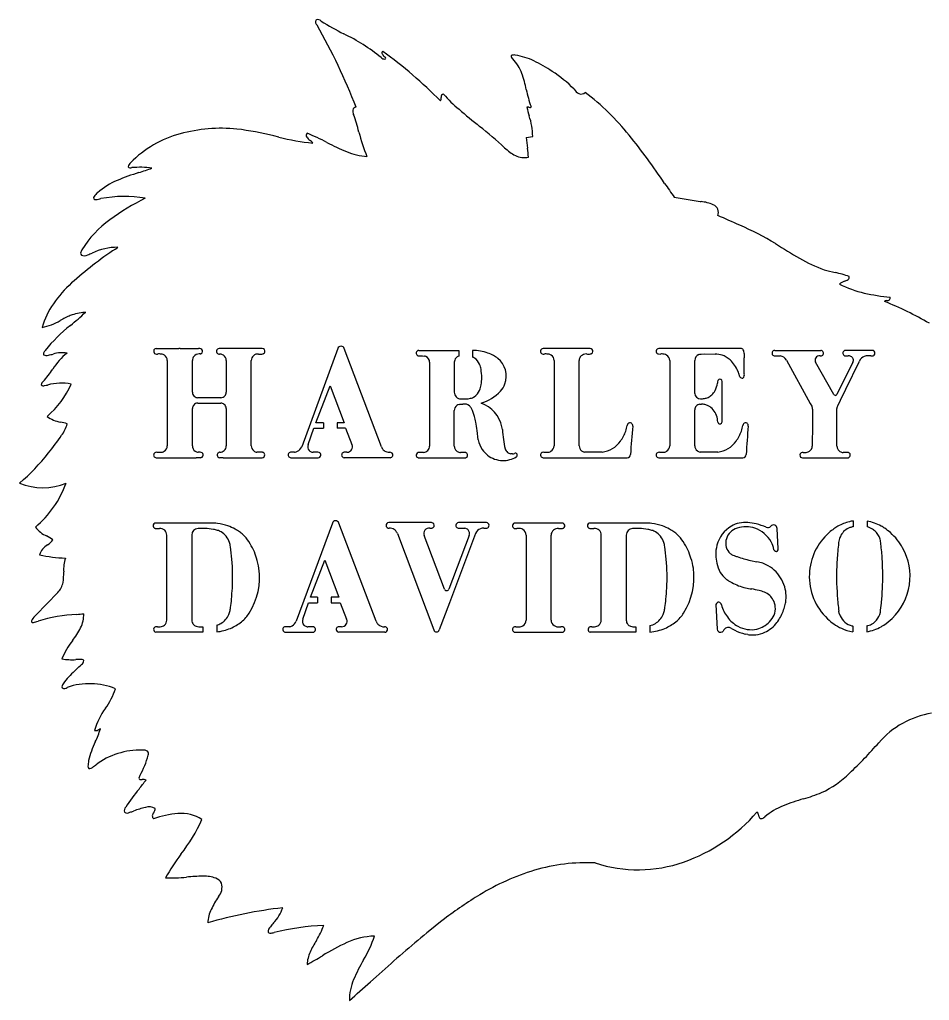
# Model space of a CAD drawing. Extents: x 0.2 to 22.5, y 0.1 to 15.9.
# Drawn here: x 0.16 to 14.82, y 0.12 to 15.93 of the extents above; entities that cross this region are included whole.
import ezdxf

# ---------------------------------------------------------------- set-up
doc = ezdxf.new("R2010")
doc.units = 0

msp = doc.modelspace()

# ---------------------------------------------------------------- linework, layer by layer
at = {"color": 7, "linetype": 'CONTINUOUS'}
for p, q in [((9.092629, 14.805864), (9.094432, 14.803611)), ((8.319628, 14.028863), (8.424057, 14.043783)), ((10.706583, 13.062897), (11.124301, 12.995765)), ((11.124301, 12.995765), (11.137326, 12.993929)), ((1.699851, 12.228966), (1.740583, 12.257292)), ((1.214707, 11.20928), (1.205112, 11.208218)), ((2.357886, 10.624877), (2.723259, 10.624877)), ((2.742611, 10.624877), (3.04025, 10.624877)), ((4.064642, 10.624877), (3.406093, 10.624877)), ((5.281536, 10.624881), (4.701054, 9.040924)), ((5.986292, 9.040924), (5.38847, 10.624881)), ((6.589611, 10.594246), (6.957724, 10.594246)), ((6.957724, 10.594246), (7.231341, 10.594246)), ((7.231341, 10.594246), (7.231341, 10.50114)), ((7.456341, 10.594833), (7.456341, 10.487866)), ((8.984839, 10.624873), (8.593691, 10.624873)), ((9.348746, 10.624873), (8.984839, 10.624873)), ((10.851072, 10.624868), (10.45562, 10.624868)), ((11.775477, 10.624868), (10.851072, 10.624868)), ((11.826637, 10.585978), (11.816264, 10.60361)), ((12.324212, 10.594243), (12.846011, 10.594243)), ((12.846011, 10.594243), (13.067785, 10.594243)), ((13.897281, 10.594239), (13.465234, 10.594239)), ((6.647036, 10.506631), (6.681203, 10.504249)), ((10.442068, 10.538846), (10.450161, 10.537267)), ((10.450161, 10.537267), (10.4845, 10.536759)), ((11.101261, 10.52816), (11.119447, 10.534345)), ((11.119447, 10.534345), (11.139603, 10.536769)), ((11.139603, 10.536769), (11.194495, 10.537157)), ((11.194495, 10.537157), (11.36451, 10.536912)), ((11.830141, 10.547197), (11.826637, 10.585978)), ((11.830141, 10.547197), (11.832701, 10.473259)), ((12.318111, 10.50707), (12.412669, 10.505912)), ((12.513509, 10.437625), (12.895315, 9.741688)), ((13.459497, 10.506995), (13.50822, 10.506623)), ((13.90694, 10.50778), (13.912273, 10.508846)), ((2.534056, 10.431361), (2.534056, 9.05807)), ((2.939904, 9.920186), (2.939904, 10.431361)), ((3.484162, 10.431361), (3.484162, 9.920186)), ((3.888467, 9.05807), (3.888467, 10.431361)), ((6.763462, 10.403171), (6.763462, 9.053918)), ((7.161049, 10.403176), (7.161049, 9.91959)), ((8.768329, 10.431357), (8.768329, 9.058066)), ((9.17417, 9.058066), (9.17417, 10.431357)), ((10.631793, 10.431352), (10.631793, 9.058061)), ((11.036099, 9.902771), (11.036099, 10.431356)), ((11.829389, 10.216432), (11.831969, 10.277695)), ((13.275946, 9.885124), (12.981721, 10.403166)), ((13.585757, 10.403166), (13.327558, 9.885124)), ((13.469897, 9.969695), (13.690694, 10.420396)), ((11.76269, 10.171415), (11.745997, 10.224756)), ((4.930725, 9.427696), (5.158796, 10.025648)), ((5.158796, 10.025648), (5.388467, 9.427696)), ((11.476565, 9.445095), (11.476565, 10.096289)), ((13.383319, 9.792431), (13.469897, 9.969695)), ((3.396109, 9.83213), (3.026421, 9.83213)), ((7.230797, 9.819995), (7.246356, 9.816258)), ((7.386716, 9.816486), (7.419194, 9.822435)), ((13.301825, 9.867968), (13.287582, 9.872322)), ((2.939904, 9.058074), (2.939904, 9.65756)), ((3.026421, 9.745617), (3.396109, 9.745617)), ((3.484163, 9.65756), (3.484163, 9.058074)), ((7.236525, 9.725), (7.256701, 9.72822)), ((7.256701, 9.72822), (7.300843, 9.729018)), ((11.117787, 9.726566), (11.144254, 9.726636)), ((12.895315, 9.741688), (12.920191, 9.696264)), ((12.920191, 9.696264), (12.927136, 9.683582)), ((12.930714, 9.64972), (12.930714, 9.671781)), ((12.930714, 9.64972), (12.930714, 9.560152)), ((13.326957, 9.609881), (13.326957, 9.656259)), ((13.329271, 9.681771), (13.339248, 9.702198)), ((13.339248, 9.702198), (13.383319, 9.792431)), ((7.161047, 9.053916), (7.161047, 9.625286)), ((11.036099, 9.058065), (11.036099, 9.638609)), ((12.930714, 9.560152), (12.930714, 9.40772)), ((13.327557, 9.053914), (13.326957, 9.609881)), ((4.808048, 9.077017), (4.894568, 9.339643)), ((4.894568, 9.339643), (5.050385, 9.339643)), ((5.050385, 9.427696), (4.930725, 9.427696)), ((5.050385, 9.427696), (5.050385, 9.339643)), ((5.275385, 9.427696), (5.275385, 9.339643)), ((5.388467, 9.427696), (5.275385, 9.427696)), ((5.405808, 9.339643), (5.275385, 9.339643)), ((5.405808, 9.339643), (5.511205, 9.077017)), ((11.407084, 9.437445), (11.403851, 9.46869)), ((11.407084, 9.437445), (11.411705, 9.427712)), ((12.930714, 9.40772), (12.930114, 9.053914)), ((7.546193, 9.15305), (7.527825, 9.305258)), ((2.367861, 8.953027), (2.346061, 8.950982)), ((2.357886, 8.864558), (3.000202, 8.864558)), ((2.367861, 8.953027), (2.425467, 8.952766)), ((3.43687, 8.864558), (4.064642, 8.864558)), ((3.996467, 8.952836), (3.97817, 8.954511)), ((4.042652, 8.952876), (3.996467, 8.952836)), ((4.070602, 8.952687), (4.042652, 8.952876)), ((4.076922, 8.951649), (4.070602, 8.952687)), ((4.526416, 8.864558), (4.965345, 8.864558)), ((4.585459, 8.953712), (4.5339, 8.953068)), ((4.943701, 8.952936), (4.884461, 8.952627)), ((5.66669, 8.864558), (5.388468, 8.864558)), ((6.126243, 8.864558), (5.66669, 8.864558)), ((6.558728, 8.876638), (6.570944, 8.866957)), ((6.582258, 8.949765), (6.576136, 8.948541)), ((6.605621, 8.95078), (6.582258, 8.949765)), ((6.589608, 8.864558), (7.333181, 8.864558)), ((6.664871, 8.950884), (6.605621, 8.95078)), ((7.190759, 8.979465), (7.209331, 8.966288)), ((7.339153, 8.95004), (7.261233, 8.950722)), ((7.333181, 8.864558), (7.347972, 8.865553)), ((8.097013, 8.926296), (8.069152, 8.929189)), ((8.603557, 8.953023), (8.581035, 8.951037)), ((8.593691, 8.864558), (9.948106, 8.864558)), ((8.603557, 8.953023), (8.659625, 8.952763)), ((9.268257, 8.95373), (9.256808, 8.955219)), ((9.372004, 8.952407), (9.268257, 8.95373)), ((9.509229, 8.95289), (9.372004, 8.952407)), ((9.543032, 8.955604), (9.509229, 8.95289)), ((10.465596, 8.953018), (10.443795, 8.950973)), ((10.45562, 8.864558), (11.811632, 8.864558)), ((10.465596, 8.953018), (10.523167, 8.952757)), ((11.131794, 8.953728), (11.12045, 8.955204)), ((11.235533, 8.952407), (11.131794, 8.953728)), ((11.372758, 8.95289), (11.235533, 8.952407)), ((11.406565, 8.955605), (11.372758, 8.95289)), ((12.773419, 8.864558), (13.499694, 8.864558)), ((13.357269, 8.979461), (13.375979, 8.966288)), ((13.505679, 8.950045), (13.427622, 8.950722)), ((13.499694, 8.864558), (13.514621, 8.865553)), ((2.742611, 7.812384), (2.350157, 7.812384)), ((3.229487, 7.812384), (2.742611, 7.812384)), ((5.195286, 7.812381), (4.614804, 6.228424)), ((5.900042, 6.228424), (5.30222, 7.812381)), ((6.795445, 7.818367), (6.103627, 7.818367)), ((7.678411, 7.818367), (7.229209, 7.818367)), ((8.48831, 7.812379), (8.14046, 7.812379)), ((8.897114, 7.812379), (8.48831, 7.812379)), ((9.743191, 7.812384), (9.350783, 7.812384)), ((10.230112, 7.812384), (9.743191, 7.812384)), ((13.587498, 7.845064), (13.587498, 7.753556)), ((13.812498, 7.843055), (13.812498, 7.7508)), ((2.526331, 6.245577), (2.526331, 7.618868)), ((2.930637, 7.618865), (2.930637, 6.245574)), ((6.243022, 7.644521), (6.829902, 6.08868)), ((7.00375, 6.7444), (6.674926, 7.610137)), ((7.401198, 7.610137), (7.072515, 6.7444)), ((7.504567, 7.644521), (7.082756, 6.526286)), ((7.214087, 7.732975), (7.222773, 7.731252)), ((7.222773, 7.731252), (7.264379, 7.730437)), ((7.264379, 7.730437), (7.331126, 7.730054)), ((7.638526, 7.730503), (7.684433, 7.731311)), ((8.126908, 7.726357), (8.135001, 7.724778)), ((8.135001, 7.724778), (8.16934, 7.724269)), ((8.316631, 7.618863), (8.316631, 6.245572)), ((8.720943, 6.245572), (8.720943, 7.618863)), ((9.526956, 6.245577), (9.526956, 7.618868)), ((9.931262, 7.618865), (9.931262, 6.245574)), ((12.381507, 7.396239), (12.364208, 7.724992)), ((13.997916, 7.610011), (13.977408, 7.642734)), ((4.844475, 6.615196), (5.072546, 7.213148)), ((5.072546, 7.213148), (5.302217, 6.615196)), ((11.931586, 7.209979), (12.038595, 7.18904)), ((11.579758, 6.883158), (11.634825, 6.853376)), ((0.41647, 6.328607), (0.773239, 6.694463)), ((4.721798, 6.264517), (4.808318, 6.527143)), ((4.808318, 6.527143), (4.953558, 6.527143)), ((4.953558, 6.615196), (4.844475, 6.615196)), ((4.953558, 6.615196), (4.953558, 6.527143)), ((5.178558, 6.615196), (5.178558, 6.527143)), ((5.302217, 6.615196), (5.178558, 6.615196)), ((5.178558, 6.527143), (5.319558, 6.527143)), ((5.319558, 6.527143), (5.424955, 6.264517)), ((7.082756, 6.526286), (6.917687, 6.08868)), ((11.38416, 6.513866), (11.37802, 6.49783)), ((11.37802, 6.49783), (11.395318, 6.100237)), ((14.031604, 6.408539), (14.04494, 6.522647)), ((3.526203, 6.335493), (3.53868, 6.371608)), ((3.53868, 6.371608), (3.542973, 6.38691)), ((10.526828, 6.335493), (10.539305, 6.371608)), ((10.539305, 6.371608), (10.543598, 6.38691)), ((13.365351, 6.353234), (13.356873, 6.389214)), ((13.365351, 6.353234), (13.378083, 6.317049)), ((3.106792, 6.052058), (2.350157, 6.052058)), ((2.375184, 6.140822), (2.420933, 6.140365)), ((2.998593, 6.147786), (3.020087, 6.141836)), ((3.106792, 6.140386), (3.106792, 6.052058)), ((3.331792, 6.165737), (3.331792, 6.057694)), ((4.440166, 6.052058), (4.879095, 6.052058)), ((4.499209, 6.141212), (4.44765, 6.140568)), ((4.857451, 6.140436), (4.798211, 6.140127)), ((5.610856, 6.052058), (5.302218, 6.052058)), ((6.039993, 6.052058), (5.610856, 6.052058)), ((8.150435, 6.140529), (8.128636, 6.138483)), ((8.14046, 6.052058), (8.897114, 6.052058)), ((8.150435, 6.140529), (8.208042, 6.140267)), ((10.086813, 6.052058), (9.350783, 6.052058)), ((9.375809, 6.140822), (9.421558, 6.140365)), ((9.999218, 6.147786), (10.020712, 6.141836)), ((10.086813, 6.141195), (10.086813, 6.052058)), ((10.311813, 6.160996), (10.311813, 6.055566)), ((11.629864, 6.112554), (11.679779, 6.084546)), ((11.891979, 6.013544), (11.849789, 6.023447)), ((13.582568, 6.152084), (13.582568, 6.060024)), ((13.807568, 6.15314), (13.807568, 6.060496)), ((5.899152, 0.495897), (5.807673, 0.414473)), ((6.000039, 0.585495), (5.899152, 0.495897))]:
    msp.add_line(p, q, dxfattribs=at)
for centre, radius, start, end in [((4.994311, 15.890072), 0.070696, 154.042337, 229.500449), ((4.961158, 15.850332), 0.076949, 44.717976, 113.279956), ((-3.263783, 11.113515), 9.47337, 21.033986, 29.903067), ((7.698172, 20.206151), 5.069453, 238.054139, 242.795719), ((4.043917, 12.93471), 3.069129, 50.841651, 64.181296), ((6.012868, 15.391566), 0.02172, 104.945676, 226.793673), ((6.224254, 15.527975), 0.272706, 213.935205, 227.101481), ((2.012631, 9.802749), 6.886725, 44.365099, 54.546045), ((8.134003, 15.341339), 0.057254, 178.268393, 238.656705), ((8.119084, 15.287939), 0.069492, 69.931083, 127.502193), ((8.002305, 14.358657), 1.004448, 63.921432, 81.95202), ((6.041926, 15.379712), 0.088569, 227.392073, 270.12193), ((4.9795, 14.275506), 1.493286, 44.493988, 44.825615), ((6.041946, 15.30672), 0.015577, 270.62308, 439.824586), ((7.644172, 14.843625), 0.642714, 19.795755, 44.291789), ((7.508017, 13.280361), 2.190461, 55.852288, 64.707639), ((6.471526, 14.432241), 1.885413, 11.235103, 19.489916), ((7.59486, 13.318001), 2.111174, 44.809914, 57.229552), ((6.987637, 14.685683), 0.040621, 89.268799, 199.99032), ((8.645955, 16.162002), 2.193066, 220.893502, 230.00789), ((10.055377, 15.138546), 1.767378, 191.057078, 200.316535), ((9.28837, 14.934474), 0.233961, 214.009989, 238.574899), ((9.204358, 14.827698), 0.100331, 247.76209, 311.3764), ((6.826203, 11.532431), 4.042738, 38.784266, 52.79577), ((6.87966, 14.660853), 0.070654, 322.804773, 368.908573), ((5.689023, 14.462859), 0.163708, 177.427554, 203.477416), ((5.576274, 14.462357), 0.051397, 87.680709, 171.215723), ((2.243409, 13.259355), 3.486507, 14.212146, 19.05544), ((15.686143, 24.296586), 12.950904, 229.274497, 231.18584), ((8.34495, 14.348777), 0.16554, 83.920659, 94.897463), ((10.270711, 14.952338), 1.988863, 192.740796, 196.847318), ((8.377668, 14.645148), 0.132634, 263.425244, 275.668235), ((8.391637, 14.520698), 0.007586, 263.420928, 393.662645), ((7.433212, 14.045126), 0.990845, 359.922345, 379.502724), ((3.197565, 12.390645), 1.756068, 105.01156, 135.533261), ((3.40842, 11.629448), 2.545911, 84.383074, 105.157814), ((3.093417, 9.495639), 4.701471, 75.709063, 83.107731), ((4.825686, 14.061495), 0.051328, 137.767277, 211.794623), ((3.477687, 10.856222), 3.4946, 62.177912, 67.98417), ((8.037639, 14.691108), 2.482136, 193.412849, 203.048901), ((2.973514, 8.393727), 7.408828, 47.579448, 51.668328), ((5.435763, 18.687164), 4.783819, 256.681391, 263.339656), ((4.954458, 14.157089), 0.211568, 215.426698, 234.649604), ((4.715274, 13.818947), 0.202617, 35.161327, 54.806774), ((6.794143, 17.148363), 3.618061, 242.235522, 247.729363), ((17.83456, 15.042105), 9.568729, 186.078506, 187.11647), ((0.913032, 6.791231), 11.621957, 33.98791, 38.744151), ((5.857204, 14.859131), 1.144515, 247.702801, 264.80882), ((8.446132, 14.329341), 0.665544, 224.479561, 243.101085), ((-1.976066, 12.574532), 10.394983, 6.260632, 7.085001), ((2.003142, 13.541946), 0.098337, 126.727833, 171.323948), ((8.293329, 14.046123), 0.343935, 244.457083, 280.655492), ((3.132622, 10.006316), 3.612582, 106.974641, 112.894041), ((1.945134, 13.58453), 0.048032, 215.29188, 294.428339), ((2.093569, 12.182514), 1.364355, 81.771492, 95.407359), ((0.294796, 19.082613), 5.897148, 287.600192, 289.763387), ((2.194153, 12.231687), 1.197421, 112.950979, 130.856061), ((41.144904, 34.468409), 37.211385, 214.693662, 215.116504), ((1.600615, 12.910191), 0.296006, 129.873769, 145.433126), ((1.38409, 13.053612), 0.03664, 137.989899, 200.219347), ((1.380595, 13.069391), 0.041986, 222.639062, 278.908048), ((1.375332, 13.345329), 0.317638, 272.122527, 286.728043), ((1.842559, 11.07825), 1.998534, 80.259555, 100.838343), ((3.991809, 9.422396), 4.052778, 116.544037, 125.980586), ((11.077102, 12.358557), 0.638218, 66.322188, 84.585536), ((11.286223, 12.819774), 0.131997, 337.02456, 429.05547), ((2.59111, 11.334153), 1.682857, 125.630278, 148.362365), ((6.582955, 1.303058), 12.439023, 65.392091, 67.177621), ((9.582037, 7.670406), 5.401653, 59.313472, 66.190796), ((5.035911, 7.180502), 6.05114, 123.457007, 131.938409), ((1.271262, 12.143081), 0.134891, 146.827147, 172.179965), ((1.74043, 11.29166), 0.965633, 89.990859, 115.54175), ((17.183107, 19.811942), 8.92536, 237.127831, 240.015156), ((1.171261, 12.156306), 0.034024, 171.332041, 232.065022), ((1.19505, 12.242052), 0.121134, 248.342753, 298.894546), ((-0.801417, 17.622891), 5.859096, 290.53237, 291.270337), ((13.802827, 13.882568), 2.100521, 239.047508, 251.034531), ((14.084686, 15.254075), 3.493776, 253.974257, 256.994945), ((12.783538, 9.529635), 2.376726, 71.792468, 77.487642), ((13.497597, 11.523065), 0.193168, 105.006611, 133.023418), ((13.382797, 11.923371), 0.223327, 286.862662, 303.488175), ((13.47738, 11.777763), 0.049725, 305.169015, 371.129509), ((2.436748, 10.123089), 2.125413, 132.833443, 144.798753), ((14.144977, 13.205379), 1.726874, 243.178796, 257.379345), ((14.53524, 14.896172), 3.462101, 257.190617, 264.215628), ((14.144115, 11.297753), 0.100707, 96.215649, 120.454716), ((11.987029, 6.140051), 5.65158, 59.952089, 68.121069), ((14.140758, 11.44353), 0.046281, 260.61567, 370.165307), ((1.727361, 10.621611), 1.258377, 144.727399, 164.076831), ((0.399946, 11.718677), 0.760931, 278.869241, 302.611423), ((1.54597, 9.778443), 1.493214, 112.593871, 119.527982), ((1.260531, 10.400666), 0.809451, 93.925796, 110.861101), ((-1.921194, 14.5131), 4.555119, 309.476327, 313.506326), ((2.488317, 9.058343), 2.459566, 127.979071, 141.311636), ((0.711028, 10.479296), 0.184085, 140.745289, 158.135483), ((2.358367, 10.582199), 0.042681, 90.645994, 174.166426), ((3.059299, 10.580946), 0.043801, 352.421463, 450.266641), ((3.370742, 10.581909), 0.042692, 88.598761, 174.166084), ((4.065298, 10.581301), 0.043581, 343.933244, 450.862428), ((5.335002, 10.603238), 0.05768, 22.03761, 157.96239), ((6.591148, 10.550063), 0.04421, 91.992344, 239.53526), ((7.460489, 9.880247), 0.714598, 70.243017, 90.332608), ((8.592576, 10.582274), 0.042614, 88.50138, 174.264339), ((9.348992, 10.581074), 0.0438, 352.4196, 450.322265), ((10.471149, 10.572017), 0.06026, 133.714794, 166.120321), ((10.455478, 10.583939), 0.04093, 89.801011, 129.387708), ((11.773747, 10.571792), 0.053105, 36.810498, 88.133528), ((12.325404, 10.550247), 0.044012, 91.552022, 222.950281), ((13.065766, 10.549654), 0.044635, 255.121578, 447.407184), ((13.466958, 10.550009), 0.044263, 92.231583, 239.293142), ((13.898169, 10.554458), 0.03979, 40.771761, 91.279363), ((0.560865, 10.537077), 0.023318, 152.477033, 219.309332), ((0.584856, 10.616634), 0.103271, 245.982033, 289.145058), ((0.251875, 12.571112), 2.084571, 280.135901, 282.33897), ((1.529694, 9.780485), 0.983978, 128.28316, 148.68802), ((0.847722, 10.065522), 0.492684, 81.555568, 107.772377), ((2.360144, 10.580595), 0.044634, 172.350069, 249.253403), ((2.366664, 10.635796), 0.09948, 257.027939, 274.942665), ((2.401527, 10.063548), 0.473869, 85.081935, 93.180577), ((2.426135, 10.425829), 0.111005, 55.900774, 81.703677), ((2.436943, 10.435275), 0.097192, 357.692061, 418.05545), ((3.035177, 10.435723), 0.095373, 138.740397, 182.621458), ((3.048825, 10.423751), 0.113528, 89.739662, 138.740397), ((3.065344, 10.56659), 0.029068, 273.958906, 306.86367), ((3.059676, 10.579961), 0.043307, 302.246252, 353.647184), ((3.372144, 10.580222), 0.044285, 172.17837, 250.323519), ((3.359595, 10.185815), 0.351428, 84.879439, 87.246235), ((3.376188, 10.42544), 0.111385, 55.969036, 82.37863), ((3.38721, 10.43539), 0.097036, 357.620635, 418.075356), ((3.997304, 10.428561), 0.108873, 84.704559, 178.526309), ((4.032842, 11.118144), 0.581733, 267.488634, 274.052599), ((4.072116, 10.563815), 0.026015, 274.052599, 307.30994), ((4.064812, 10.580351), 0.043798, 301.789504, 345.303515), ((6.584956, 10.536853), 0.029716, 236.911464, 265.857543), ((6.621379, 11.217406), 0.711238, 266.891404, 272.067293), ((6.664088, 10.423968), 0.082085, 63.043978, 77.965909), ((6.662069, 10.403637), 0.101394, 359.736655, 427.238481), ((7.272073, 10.401658), 0.111034, 140.601216, 179.216227), ((7.242717, 10.42577), 0.073045, 118.333957, 140.601216), ((7.279721, 10.369378), 0.140363, 110.162073, 120.704851), ((7.370277, 10.29646), 0.209864, 57.036441, 65.78939), ((7.365823, 10.289591), 0.218051, 22.272713, 57.036441), ((7.578345, 10.163266), 0.408684, 58.794242, 72.381329), ((7.584272, 10.121213), 0.442398, 51.183347, 62.27481), ((7.632567, 10.181245), 0.365351, 340.081432, 411.183347), ((8.594079, 10.580472), 0.04432, 172.13965, 249.924628), ((8.60233, 10.64856), 0.112196, 257.928222, 274.323142), ((8.636494, 10.075716), 0.461683, 85.054982, 93.191827), ((8.660133, 10.425127), 0.111728, 55.991385, 81.684847), ((8.671142, 10.435223), 0.097264, 357.722441, 418.041578), ((9.270062, 10.435765), 0.095993, 132.129407, 182.631937), ((9.284141, 10.4202), 0.116982, 87.201348, 132.129407), ((9.317719, 11.107079), 0.570718, 267.201348, 273.952002), ((9.355047, 10.566751), 0.029101, 273.952002, 306.853871), ((9.349179, 10.580192), 0.043507, 302.416103, 353.53774), ((10.459472, 10.582496), 0.046992, 175.146452, 248.261545), ((10.505727, 10.217688), 0.319776, 83.61377, 93.806106), ((10.523337, 10.424711), 0.112215, 58.528467, 80.790784), ((10.534229, 10.435219), 0.097641, 357.730573, 420.761191), ((11.142168, 10.430291), 0.106074, 112.683572, 179.425035), ((11.353798, 10.126965), 0.410086, 72.595721, 88.503274), ((11.411899, 10.28754), 0.239599, 56.701514, 74.368151), ((11.36437, 10.173779), 0.361492, 48.060359, 60.306444), ((11.205714, 10.030914), 0.574241, 23.54846, 45.811537), ((9.283737, 10.385014), 2.550491, 357.588429, 361.982788), ((12.32225, 10.545016), 0.038171, 220.438883, 263.774504), ((12.396, 10.372697), 0.134253, 28.922152, 82.867748), ((13.044909, 10.435951), 0.071187, 82.415567, 207.422606), ((13.462123, 10.540622), 0.03373, 238.211903, 265.534543), ((13.515314, 10.420562), 0.086353, 64.46983, 94.712657), ((13.521904, 10.434358), 0.071065, 333.964454, 424.46983), ((13.807399, 10.379839), 0.123552, 108.431302, 160.837037), ((13.806842, 10.411022), 0.094256, 95.717176, 114.111846), ((13.844616, 10.033714), 0.473449, 86.738235, 95.717176), ((13.883918, 10.643444), 0.137604, 264.844841, 279.631203), ((13.886754, 10.561664), 0.058659, 295.787854, 315.09847), ((13.886247, 10.55035), 0.051714, 324.414453, 395.585547), ((-0.532391, 11.08902), 1.458543, 317.013503, 326.869401), ((7.199625, 10.221521), 0.397649, 10.099595, 22.272713), ((6.810287, 10.152172), 0.793115, 0.391148, 10.099595), ((6.785475, 10.173236), 0.818058, 350.66311, 358.903844), ((11.439896, 10.096412), 0.03408, 122.579647, 159.240348), ((11.440811, 10.094981), 0.035778, 2.094084, 122.579647), ((11.288463, 10.066977), 0.483975, 19.026508, 23.54846), ((11.80198, 10.194133), 0.045385, 210.036861, 282.27941), ((11.785789, 10.18539), 0.043995, 305.973735, 360.41965), ((11.96328, 10.202784), 0.134584, 174.179849, 187.28729), ((0.568485, 10.041282), 0.063156, 122.496824, 182.877446), ((0.538632, 10.071515), 0.047112, 225.155199, 293.903598), ((-0.637722, 16.70693), 6.784635, 280.14843, 280.559355), ((-0.339087, 10.6332), 1.447604, 310.409504, 336.375882), ((0.832243, 9.185064), 0.881754, 79.878525, 104.8951), ((7.152023, 10.112969), 0.446589, 338.775391, 350.66311), ((7.636152, 10.179946), 0.361538, 317.815809, 340.081432), ((11.047914, 10.119212), 0.359119, 331.499884, 351.8114), ((11.595269, 10.06644), 0.191905, 167.342328, 179.516002), ((3.019933, 9.916678), 0.080106, 177.490072, 231.312017), ((3.027994, 9.919824), 0.087708, 228.485218, 268.972267), ((3.39394, 9.925167), 0.093062, 271.335626, 318.592523), ((3.421825, 9.904888), 0.058823, 315.440471, 345.237582), ((3.348535, 9.928981), 0.135912, 343.288565, 356.289494), ((7.269431, 9.919728), 0.108382, 180.072977, 223.150562), ((7.267819, 9.923186), 0.109632, 225.046047, 250.263354), ((7.281804, 10.079331), 0.265451, 262.32605, 272.529078), ((7.32124, 10.564984), 0.751357, 267.885461, 274.999302), ((7.37007, 10.033936), 0.217131, 283.075887, 301.445797), ((7.361163, 10.036373), 0.223946, 303.064855, 337.671757), ((7.400871, 10.406246), 0.687912, 286.226212, 317.008604), ((11.128056, 9.906264), 0.092023, 182.175346, 271.204128), ((11.12022, 10.279056), 0.464897, 271.204128, 278.723378), ((11.15841, 10.03016), 0.213089, 278.723378, 295.901144), ((11.166234, 10.028145), 0.207949, 294.20426, 313.495004), ((11.113743, 10.083469), 0.284212, 313.495004, 331.499884), ((13.312987, 9.907103), 0.043071, 210.683653, 233.854195), ((13.295324, 9.905598), 0.038187, 279.802492, 327.577643), ((3.016089, 9.661766), 0.0763, 136.834026, 183.160478), ((3.027366, 9.659043), 0.086579, 90.625367, 140.627943), ((3.395736, 9.658775), 0.086843, 48.074149, 89.753762), ((3.402181, 9.659171), 0.082366, 26.8967, 51.227288), ((3.364609, 9.651708), 0.119698, 2.802227, 21.940385), ((7.263425, 9.625395), 0.102378, 128.069027, 180.061354), ((7.262289, 9.631864), 0.096635, 105.462682, 129.903758), ((7.320229, 9.592361), 0.138024, 52.194023, 98.074015), ((7.351655, 9.628157), 0.090525, 19.716549, 54.021607), ((6.950198, 9.393713), 0.554138, 14.326341, 28.567394), ((7.416283, 9.252974), 0.523523, 11.890629, 70.261205), ((11.125597, 9.637337), 0.089506, 139.198014, 179.185389), ((11.119803, 9.648822), 0.077771, 91.485866, 142.816433), ((11.152675, 9.504525), 0.222271, 78.140563, 92.171108), ((11.166007, 9.546399), 0.178606, 61.147579, 79.565665), ((11.16298, 9.498299), 0.223145, 53.150167, 66.434164), ((11.080864, 9.434144), 0.324872, 10.501361, 48.341172), ((12.909463, 9.671781), 0.021251, 0, 33.733409), ((13.393624, 9.663074), 0.067014, 163.799368, 185.836604), ((0.880692, 9.899342), 0.463556, 232.627791, 261.80187), ((6.019104, 9.184211), 1.508366, 9.661076, 13.28522), ((11.094634, 9.436697), 0.310868, 5.90716, 10.501361), ((0.559018, 8.301693), 1.167154, 71.980179, 77.351477), ((0.475602, 9.509024), 0.455023, 321.574477, 347.636781), ((5.985043, 9.119083), 1.553975, 6.880877, 11.81804), ((7.453355, 9.26078), 0.485638, 6.893704, 11.890629), ((9.052176, 9.563852), 0.911703, 342.79567, 348.765856), ((9.99105, 9.382578), 0.044789, 135.977984, 175.317272), ((9.991371, 9.380418), 0.046541, 60.523559, 134.340419), ((21.593652, 8.231474), 11.613961, 174.344517, 176.610877), ((9.98746, 9.380008), 0.048928, 355.290506, 416.769908), ((11.441519, 9.446163), 0.035062, 211.751705, 358.254022), ((10.93389, 9.559743), 0.893064, 342.701253, 348.797006), ((11.854578, 9.382579), 0.044791, 135.978575, 175.320293), ((11.854898, 9.380409), 0.046548, 60.530239, 134.331227), ((29.59294, 7.807976), 17.76413, 174.935999, 176.417263), ((11.85485, 9.383464), 0.04394, 350.205047, 418.515103), ((-2.121146, 11.212727), 3.55917, 320.340992, 326.073041), ((9.334239, 9.375189), 1.399881, 182.297487, 188.956539), ((9.364556, 9.485168), 0.590279, 323.554612, 341.122737), ((11.229976, 9.48418), 0.588117, 323.51897, 341.152329), ((2.436662, 9.054417), 0.097463, 299.57152, 362.148133), ((3.037741, 9.054506), 0.097902, 177.91192, 237.473475), ((3.387882, 9.053983), 0.096368, 311.212822, 362.432829), ((3.991831, 9.058691), 0.103366, 180.344156, 234.242994), ((4.560099, 9.103957), 0.154407, 299.081333, 335.906492), ((4.881824, 9.03771), 0.083593, 151.951366, 223.287822), ((5.432541, 9.039442), 0.087177, 327.545393, 385.532334), ((6.121945, 9.090757), 0.144517, 200.17109, 222.705189), ((6.658864, 9.054045), 0.104598, 315.375827, 359.930563), ((7.257524, 9.051868), 0.096499, 178.78373, 211.026598), ((7.991502, 9.247633), 0.455243, 191.991361, 213.282693), ((10.531144, 9.563829), 2.611561, 188.956539, 192.288199), ((8.670901, 9.054449), 0.097496, 299.562827, 362.126244), ((9.270595, 9.054169), 0.096504, 177.685334, 232.703803), ((9.494476, 9.370949), 0.418174, 276.667952, 325.569242), ((10.534591, 9.054282), 0.097275, 299.527083, 362.226634), ((11.13938, 9.058683), 0.103283, 180.342921, 233.683239), ((11.358102, 9.370662), 0.417876, 276.659802, 325.58925), ((12.828848, 9.053672), 0.101266, 302.383852, 360.136999), ((13.422488, 9.051678), 0.094957, 178.650227, 211.454547), ((-2.073603, 11.053211), 3.422011, 310.647263, 321.889296), ((2.360059, 8.909087), 0.044582, 135.974927, 267.205625), ((2.365805, 8.897918), 0.056618, 110.409565, 131.888181), ((2.425969, 9.063559), 0.110795, 269.740072, 302.048437), ((3.044439, 9.056669), 0.103424, 234.988193, 263.088221), ((3.05952, 8.847834), 0.105392, 76.963801, 94.435732), ((3.065698, 8.911426), 0.047063, 273.369667, 349.426972), ((3.068156, 8.908944), 0.044236, 352.003333, 429.990339), ((3.380461, 8.91037), 0.042464, 121.763707, 183.20023), ((3.383492, 8.91054), 0.0455, 183.20023, 267.880988), ((3.377454, 8.919552), 0.033153, 94.588267, 125.703263), ((3.374602, 9.069146), 0.116524, 274.35129, 311.212822), ((3.992941, 9.05249), 0.099086, 231.626104, 261.427108), ((4.055431, 8.922306), 0.058479, 279.062819, 311.305949), ((4.073428, 8.921039), 0.030808, 39.664297, 83.488238), ((4.057065, 8.912217), 0.050117, 317.528447, 359.200302), ((4.05913, 8.911319), 0.048047, 0.236647, 37.703262), ((4.526951, 8.909084), 0.04453, 81.0222, 269.312342), ((4.566091, 9.104923), 0.152446, 277.298752, 296.936002), ((4.890509, 9.05266), 0.100287, 226.104219, 254.373006), ((4.88413, 9.016005), 0.063379, 250.99812, 270.299147), ((4.954499, 8.834048), 0.119378, 77.435282, 95.189805), ((4.962579, 8.911539), 0.047063, 273.369491, 349.427143), ((4.964914, 8.90903), 0.044354, 352.061646, 429.469449), ((5.387118, 8.909858), 0.042463, 121.762558, 183.176863), ((5.39015, 8.910026), 0.0455, 183.176863, 267.880709), ((5.38411, 8.919046), 0.033145, 94.392594, 125.705417), ((5.409583, 8.587428), 0.36574, 86.612275, 94.392594), ((5.42991, 9.044905), 0.092384, 270.797512, 325.561793), ((6.121638, 9.106459), 0.155386, 227.040791, 250.927731), ((6.116146, 9.108677), 0.1558, 253.103688, 272.239622), ((6.125236, 8.906045), 0.047047, 57.348828, 93.657134), ((6.122104, 8.914019), 0.049635, 274.783368, 338.502628), ((6.127363, 8.909366), 0.043103, 341.698157, 417.348828), ((6.590374, 8.906557), 0.043546, 157.086751, 223.393507), ((6.592634, 8.905601), 0.046, 111.017819, 157.086751), ((6.586521, 8.914339), 0.049877, 251.801774, 273.548205), ((6.655803, 9.065523), 0.114997, 274.522868, 312.375533), ((7.303697, 9.07576), 0.148418, 209.74265, 220.451984), ((7.262083, 9.047866), 0.097147, 237.111179, 269.498563), ((7.336343, 8.91629), 0.033867, 61.257667, 85.239867), ((7.339664, 8.892494), 0.028193, 287.137657, 313.615345), ((7.33116, 8.90684), 0.044644, 356.068176, 421.257667), ((7.331289, 8.906831), 0.044515, 308.683809, 356.068176), ((7.972586, 9.253161), 0.442717, 215.224556, 231.513891), ((7.944955, 9.218407), 0.398318, 231.513891, 269.076909), ((8.087701, 9.039944), 0.112895, 196.429528, 231.703615), ((8.07883, 9.022395), 0.093707, 229.309888, 264.071475), ((7.970083, 9.178166), 0.354317, 283.680968, 302.146456), ((8.08936, 9.040972), 0.114931, 273.81827, 290.193357), ((8.145154, 8.90704), 0.030648, 31.959815, 121.735931), ((8.142437, 8.906961), 0.033023, 299.323409, 389.581097), ((8.594317, 8.909139), 0.044586, 136.072419, 269.195439), ((8.596185, 8.903399), 0.049989, 107.641354, 132.822758), ((8.660141, 9.063803), 0.111042, 269.733644, 302.011235), ((9.292051, 9.082337), 0.131913, 232.703803, 254.504203), ((9.945533, 8.918974), 0.054478, 272.706891, 359.033011), ((10.436809, 8.908941), 0.025225, 154.709007, 206.993146), ((10.471553, 8.900092), 0.060805, 138.893896, 161.17044), ((10.461636, 8.914447), 0.050251, 199.719169, 263.123878), ((10.463541, 8.897905), 0.056622, 110.409599, 131.886879), ((10.523671, 9.063792), 0.111036, 269.740074, 302.012526), ((11.142448, 9.055235), 0.102421, 231.157271, 257.597455), ((11.808411, 8.919603), 0.055139, 273.348732, 358.389749), ((12.776779, 8.907637), 0.046291, 175.105929, 222.31096), ((12.776015, 8.905827), 0.045723, 79.478755, 172.765008), ((12.767947, 8.896328), 0.032238, 218.010396, 279.773328), ((12.806089, 9.251258), 0.30126, 265.864686, 277.996066), ((12.817047, 9.072279), 0.123299, 284.537097, 302.383852), ((13.469636, 9.074541), 0.147196, 209.469288, 220.236329), ((13.428457, 9.046944), 0.096226, 236.950474, 269.502964), ((13.503, 8.916444), 0.033707, 60.405274, 85.441915), ((13.506452, 8.892027), 0.027705, 287.149918, 313.957377), ((13.497534, 8.90682), 0.044776, 347.91107, 420.405274), ((13.497511, 8.90695), 0.044826, 308.937148, 347.754066), ((7.95461, 9.175717), 0.355939, 267.411999, 286.195065), ((0.530323, 9.348353), 0.967128, 247.196847, 292.803153), ((-0.680154, 9.031847), 1.686372, 310.234698, 340.062907), ((2.351901, 7.766871), 0.045546, 92.193301, 185.109627), ((2.350192, 7.769075), 0.044103, 188.159483, 239.994154), ((3.246055, 7.108342), 0.704237, 81.884001, 91.3481), ((3.213782, 6.882036), 0.932832, 71.265391, 81.884001), ((3.294975, 7.121434), 0.680041, 60.608344, 71.265391), ((5.248752, 7.790738), 0.05768, 22.03761, 157.96239), ((6.104959, 7.774018), 0.044369, 91.721049, 180.515742), ((6.10581, 7.775517), 0.045257, 182.403056, 276.915377), ((6.794581, 7.774675), 0.0437, 333.828838, 448.867201), ((6.792193, 7.775849), 0.046361, 304.451488, 333.828838), ((7.22232, 7.774001), 0.037694, 171.3272, 218.554466), ((7.231239, 7.771511), 0.046901, 92.481557, 169.96219), ((7.239439, 7.785333), 0.058173, 216.773356, 244.163492), ((7.677488, 7.774567), 0.04381, 279.121093, 448.793311), ((8.144213, 7.769969), 0.046919, 175.089462, 248.357454), ((8.155229, 7.759919), 0.059451, 133.442333, 166.31476), ((8.140318, 7.771451), 0.040928, 89.801475, 129.383716), ((8.89779, 7.768833), 0.043551, 343.88102, 450.889095), ((8.897516, 7.767683), 0.043511, 301.599417, 345.435547), ((9.352526, 7.766871), 0.045546, 92.193301, 185.109627), ((9.350817, 7.769075), 0.044103, 188.159483, 239.994154), ((10.24668, 7.108342), 0.704237, 81.884001, 91.3481), ((10.214407, 6.882036), 0.932832, 71.265391, 81.884001), ((10.2956, 7.121434), 0.680041, 60.608344, 71.265391), ((11.866868, 7.338008), 0.48764, 119.635157, 166.247423), ((11.851491, 7.365039), 0.456541, 85.069987, 119.635157), ((11.862087, 7.272581), 0.478254, 72.419272, 107.297482), ((11.818347, 6.980803), 0.842204, 75.731558, 85.069987), ((11.858863, 7.018287), 0.796456, 65.716613, 77.892185), ((12.221692, 7.787001), 0.047162, 276.204821, 327.067381), ((12.305476, 7.722611), 0.058781, 2.321595, 138.75934), ((13.622377, 7.257108), 0.576072, 118.945904, 126.549133), ((13.7053, 7.107176), 0.747407, 103.790957, 118.945904), ((13.693778, 7.154119), 0.69907, 98.744629, 103.790957), ((13.69165, 7.311196), 0.454455, 103.248863, 109.941703), ((13.686288, 7.117942), 0.736015, 61.055232, 80.126249), ((13.709682, 7.371325), 0.393157, 61.141247, 74.84016), ((13.745903, 7.225737), 0.612833, 55.110265, 61.055232), ((0.778791, 8.033826), 0.469466, 218.051616, 246.439071), ((0.17047, 6.782228), 0.922735, 55.541816, 62.877982), ((2.345306, 7.753646), 0.028512, 232.973197, 262.877137), ((2.382259, 8.258868), 0.535048, 265.66012, 272.991279), ((2.416292, 7.607585), 0.117123, 47.985619, 92.991279), ((2.430425, 7.623273), 0.096007, 357.370036, 407.985619), ((3.03694, 7.617984), 0.106307, 92.742447, 179.525284), ((3.074941, 6.262457), 1.462347, 87.402736, 91.688436), ((3.11522, 6.707306), 1.016328, 80.761224, 88.534774), ((3.231034, 7.361079), 0.352566, 70.971923, 82.280832), ((3.275639, 7.459998), 0.24471, 58.394217, 73.294397), ((3.265214, 7.430906), 0.275024, 37.495959, 59.720788), ((3.292318, 7.432618), 0.252932, 15.153478, 40.927756), ((3.334046, 7.151115), 0.635304, 54.890665, 62.365034), ((3.530872, 7.409729), 0.310783, 44.081463, 57.154424), ((3.360804, 7.19589), 0.582786, 32.927211, 47.553922), ((6.120511, 7.600648), 0.13027, 56.977304, 94.072504), ((6.13442, 7.622047), 0.104748, 37.367744, 56.977304), ((6.024413, 7.538039), 0.243163, 25.970243, 37.367744), ((6.759786, 7.640761), 0.090217, 85.056014, 199.843232), ((6.780532, 7.949677), 0.219418, 266.610948, 275.677463), ((6.800135, 7.760723), 0.029463, 274.094063, 308.35949), ((7.317888, 7.64384), 0.087224, 42.558413, 81.270675), ((7.314342, 7.640585), 0.092037, 340.681335, 402.558413), ((7.644418, 7.581061), 0.153576, 114.25285, 155.593247), ((7.63158, 7.594357), 0.136323, 87.079019, 111.627417), ((8.190567, 7.40519), 0.319784, 83.613869, 93.806026), ((8.208292, 7.612672), 0.111752, 58.47315, 80.812034), ((8.219126, 7.622744), 0.097582, 357.720271, 420.803554), ((8.829737, 7.616106), 0.108828, 84.711485, 178.548584), ((8.86527, 8.304622), 0.580711, 267.482969, 274.056975), ((8.904505, 7.751443), 0.026143, 274.056975, 307.211111), ((9.345931, 7.753646), 0.028512, 232.973197, 262.877137), ((9.382884, 8.258868), 0.535048, 265.66012, 272.991278), ((9.416917, 7.607585), 0.117123, 47.985528, 92.991278), ((9.43105, 7.623274), 0.096007, 357.370029, 407.985528), ((10.037565, 7.617984), 0.106307, 92.742474, 179.525289), ((10.075566, 6.262457), 1.462347, 87.402736, 91.688436), ((10.115845, 6.707306), 1.016328, 80.761224, 88.534774), ((10.231659, 7.361079), 0.352566, 70.971923, 82.280832), ((10.276264, 7.459998), 0.24471, 58.394217, 73.294397), ((10.265839, 7.430906), 0.275024, 37.495959, 59.720788), ((10.292943, 7.432618), 0.252932, 15.153478, 40.927756), ((10.334671, 7.151115), 0.635304, 54.890665, 62.365034), ((10.531497, 7.409729), 0.310783, 44.081463, 57.154424), ((10.361429, 7.19589), 0.582786, 32.927211, 47.553922), ((11.78479, 7.488681), 0.249128, 105.101079, 163.791041), ((11.84805, 7.277041), 0.47847, 29.119083, 70.655341), ((12.21285, 7.802888), 0.064302, 245.716613, 282.520192), ((13.823906, 6.952119), 0.942096, 131.531835, 177.649767), ((13.953025, 6.774875), 1.160577, 125.485154, 130.501841), ((13.638922, 7.471104), 0.285281, 149.811552, 165.769264), ((13.628434, 7.485434), 0.269104, 109.941703, 151.326037), ((13.637415, 7.342247), 0.456171, 45.991842, 54.942323), ((13.865065, 7.572328), 0.132582, 32.075461, 47.670343), ((13.795445, 7.490846), 0.234936, 15.422858, 30.479084), ((13.406378, 6.738853), 1.206409, 49.581762, 55.110265), ((13.556844, 6.943728), 0.953051, 38.778705, 48.482845), ((0.753988, 7.209665), 0.292266, 120.564718, 161.865477), ((0.343714, 7.827801), 0.4503, 305.525492, 320.777304), ((3.239568, 7.395543), 0.314309, 6.363736, 19.166538), ((2.248273, 6.536809), 1.875569, 26.633434, 31.352696), ((10.240193, 7.395543), 0.314309, 6.363736, 19.166538), ((9.248898, 6.536809), 1.875569, 26.633434, 31.352696), ((11.896814, 7.314829), 0.522464, 164.558824, 182.05194), ((11.776639, 7.486441), 0.241967, 162.742865, 188.451442), ((11.736506, 7.474848), 0.200643, 186.861189, 220.954754), ((11.905893, 7.30926), 0.412259, 10.230998, 29.119083), ((17.927344, 6.941109), 4.60632, 173.562499, 176.985799), ((13.875589, 7.422882), 0.526664, 167.013599, 176.223977), ((13.591589, 7.4447), 0.443829, 3.461858, 14.166646), ((11.135657, 7.077104), 2.925657, 2.979158, 7.747422), ((13.123913, 6.655469), 1.471825, 31.023506, 36.970828), ((0.920734, 9.159578), 1.911349, 256.552464, 269.197401), ((1.034835, 7.038494), 2.54743, 4.296743, 8.849297), ((3.136131, 7.00632), 0.871716, 15.991863, 25.208151), ((8.03546, 7.038494), 2.54743, 4.296743, 8.849297), ((10.136756, 7.00632), 0.871716, 15.991863, 25.208151), ((11.930197, 7.303604), 0.555562, 180.771661, 194.644447), ((11.744667, 7.487224), 0.214955, 222.020193, 237.407117), ((11.767927, 7.556146), 0.286091, 240.919879, 249.939964), ((12.528681, 9.639507), 2.504004, 249.939964, 251.122416), ((12.352867, 7.397221), 0.043822, 199.6499, 247.265669), ((12.346425, 7.390729), 0.035511, 252.811156, 368.927431), ((13.559509, 6.953112), 0.94563, 351.770579, 389.171277), ((1.459513, 7.065467), 0.594408, 162.07423, 183.911847), ((0.477244, 6.937489), 3.11158, 356.774305, 365.382223), ((2.83264, 6.892988), 1.194954, 9.106187, 17.206663), ((7.477869, 6.937489), 3.11158, 356.774305, 365.382223), ((9.833265, 6.892988), 1.194954, 9.106187, 17.206663), ((12.029324, 7.314049), 0.654281, 193.334624, 207.111343), ((12.381258, 9.208367), 2.048356, 251.122416, 257.318684), ((11.922508, 6.59577), 0.604521, 60.533929, 78.928699), ((11.944885, 6.635375), 0.559032, 27.666444, 60.533929), ((17.724685, 6.95178), 4.40338, 176.985799, 184.144131), ((7.065791, 6.865295), 7.001031, 0.603112, 2.979158), ((0.025693, 6.993989), 0.841365, 350.3253, 362.106612), ((2.951659, 6.93524), 1.070993, 327.601444, 367.881906), ((9.952284, 6.93524), 1.070993, 327.601444, 367.881906), ((11.839129, 7.268158), 0.466333, 212.752734, 228.801735), ((13.823906, 6.952119), 0.942096, 177.649767, 226.59403), ((0.550119, 6.910208), 0.310368, 315.962834, 349.302128), ((11.804148, 7.24801), 0.428331, 230.547676, 238.407816), ((12.039069, 7.562709), 0.816435, 240.321484, 256.874707), ((11.886878, 6.604964), 0.624527, 13.143897, 27.666444), ((6.548137, 7.074855), 7.519524, 356.612356, 358.964696), ((13.559509, 6.953112), 0.94563, 314.027721, 351.770579), ((-1.49543, 7.048666), 5.087384, 354.774883, 356.774305), ((7.036705, 6.756859), 0.035231, 200.709816, 279.070125), ((7.042969, 6.746804), 0.024745, 268.354761, 312.966033), ((7.023205, 6.771246), 0.056145, 310.723824, 331.434881), ((5.505195, 7.048666), 5.087384, 354.774883, 356.774305), ((12.020999, 7.414467), 0.668156, 255.496899, 264.208721), ((11.76345, 5.608729), 1.156724, 74.44556, 80.539459), ((11.905763, 6.011772), 0.730858, 69.823125, 76.721419), ((12.062126, 6.44919), 0.266381, 46.979282, 68.939764), ((12.053559, 6.44001), 0.278938, 28.108372, 46.979282), ((12.021997, 6.636516), 0.485773, 357.0735, 373.143897), ((1.414083, 6.782593), 2.16573, 351.141728, 354.774883), ((8.414708, 6.782593), 2.16573, 351.141728, 354.774883), ((11.428283, 6.483668), 0.053467, 126.645854, 145.612686), ((11.420987, 6.500722), 0.035692, 85.81346, 133.604906), ((11.417323, 6.486421), 0.05029, 8.166493, 82.838836), ((11.965135, 6.613856), 0.512353, 193.578775, 218.121559), ((12.08089, 6.442808), 0.253725, 4.167281, 30.459597), ((11.558718, 6.71786), 0.960067, 344.300744, 349.247543), ((11.930516, 6.616193), 0.576637, 352.28122, 359.555046), ((18.078884, 6.977444), 4.758508, 184.144131, 187.100865), ((12.219721, 6.739128), 1.838013, 353.235983, 356.612356), ((0.760306, 5.976717), 0.491985, 134.336644, 145.382731), ((1.17688, 3.924426), 2.417152, 92.398041, 107.447454), ((0.017163, 18.774167), 12.479682, 274.865921, 275.386166), ((0.750424, 6.329702), 0.43863, 332.085341, 362.598486), ((3.236487, 6.466538), 0.317975, 300.929121, 335.661678), ((3.094564, 6.498355), 0.46205, 346.042868, 353.879427), ((3.28398, 6.724354), 0.677406, 319.97137, 327.601444), ((10.237112, 6.466538), 0.317975, 300.929121, 335.661678), ((10.095189, 6.498355), 0.46205, 346.042868, 353.879427), ((10.284605, 6.724354), 0.677406, 319.97137, 327.601444), ((11.9835, 6.475972), 0.36288, 315.198278, 336.024108), ((12.049524, 6.433985), 0.285724, 338.337828, 365.474945), ((11.77095, 6.651404), 0.737363, 320.833251, 337.171613), ((11.722307, 6.67188), 0.790139, 337.171613, 344.300744), ((13.750837, 6.429414), 0.281542, 298.238649, 355.747819), ((0.386926, 6.226367), 0.043396, 136.553755, 191.926085), ((0.367515, 6.240053), 0.032318, 224.505195, 289.750065), ((0.319197, 6.561575), 0.356889, 279.554526, 291.870646), ((2.417844, 6.253988), 0.113656, 271.557383, 309.321658), ((2.429687, 6.241781), 0.096719, 308.476588, 362.249333), ((3.043139, 6.24856), 0.112542, 181.520531, 217.831139), ((3.052966, 6.270578), 0.134292, 222.686149, 246.116209), ((3.256691, 6.444982), 0.289168, 285.05327, 299.690303), ((3.174209, 6.971343), 0.937434, 293.954946, 306.418072), ((3.003944, 7.018409), 1.081902, 312.204139, 317.584692), ((4.473849, 6.291457), 0.154407, 299.081333, 335.906492), ((4.795574, 6.22521), 0.083593, 151.951366, 223.287822), ((4.804259, 6.24016), 0.100287, 226.104219, 254.373006), ((5.34366, 6.232405), 0.092384, 270.797512, 325.561793), ((5.346291, 6.226942), 0.087177, 327.545393, 385.532334), ((6.035695, 6.278257), 0.144517, 200.17109, 222.705189), ((6.035388, 6.293959), 0.155386, 227.040791, 250.927731), ((8.219524, 6.241759), 0.097182, 299.470497, 362.248754), ((8.824618, 6.246097), 0.103676, 180.290291, 236.683093), ((9.418469, 6.253988), 0.113656, 271.557384, 309.321655), ((9.430312, 6.241781), 0.096719, 308.476547, 362.249344), ((10.043764, 6.24856), 0.112542, 181.520531, 217.831139), ((10.05359, 6.270577), 0.134291, 222.68603, 246.116259), ((10.257316, 6.444982), 0.289168, 280.862998, 299.690303), ((10.174834, 6.971343), 0.937434, 293.954946, 306.418072), ((10.004569, 7.018409), 1.081902, 312.204139, 317.584692), ((11.977787, 6.601551), 0.515007, 216.175263, 241.565237), ((11.943567, 6.504538), 0.411419, 283.145598, 316.294268), ((12.004998, 6.460745), 0.435486, 303.971541, 320.833251), ((13.766028, 6.890928), 0.857869, 226.59403, 235.167099), ((13.658421, 6.701663), 0.641357, 233.399875, 246.164803), ((13.667487, 6.451014), 0.318906, 204.839394, 228.485288), ((13.652444, 6.462638), 0.318205, 231.902724, 254.656203), ((13.756518, 6.409077), 0.260978, 281.280359, 299.252439), ((13.716382, 6.724087), 0.666893, 298.958492, 303.503183), ((13.549717, 6.97586), 0.968832, 303.503183, 313.509094), ((-0.28991, 6.873665), 1.61259, 323.445269, 332.311605), ((2.361559, 6.097307), 0.046664, 172.430119, 255.857221), ((2.357604, 6.097832), 0.042674, 130.565414, 172.430119), ((2.354001, 6.105715), 0.034426, 104.81888, 134.543776), ((2.367296, 6.023241), 0.117845, 86.161786, 100.808822), ((3.056104, 6.447238), 0.307518, 263.274054, 271.895922), ((3.060531, 8.25557), 2.11569, 270.155624, 271.25292), ((3.2337, 6.906901), 0.854854, 276.589081, 292.064382), ((4.440701, 6.096584), 0.04453, 81.0222, 269.312342), ((4.479841, 6.292423), 0.152446, 277.298752, 296.936002), ((4.79788, 6.203505), 0.063379, 250.99812, 270.299147), ((4.868249, 6.021548), 0.119378, 77.435282, 95.189805), ((4.876329, 6.099039), 0.047063, 273.369491, 349.427143), ((4.878664, 6.09653), 0.044354, 352.061646, 429.469449), ((5.300868, 6.097358), 0.042463, 121.762558, 183.176863), ((5.3039, 6.097526), 0.0455, 183.176863, 267.880709), ((5.29786, 6.106546), 0.033145, 94.392594, 125.705417), ((5.323333, 5.774928), 0.36574, 86.612275, 94.392594), ((6.029896, 6.296177), 0.1558, 253.103688, 272.239622), ((6.038986, 6.093545), 0.047047, 57.348828, 93.657134), ((6.035854, 6.101519), 0.049635, 274.783368, 338.502628), ((6.041113, 6.096866), 0.043103, 341.698157, 417.348828), ((6.873794, 6.10437), 0.046612, 199.669237, 340.330763), ((8.122016, 6.096443), 0.025595, 155.105313, 206.573239), ((8.155174, 6.088179), 0.059502, 138.548055, 161.34003), ((8.146535, 6.102087), 0.050397, 199.826978, 263.076611), ((8.148385, 6.085408), 0.05663, 110.410786, 131.885066), ((8.208544, 6.251058), 0.110791, 269.740075, 302.048966), ((8.827101, 6.24442), 0.103681, 235.027194, 263.074006), ((8.854145, 6.600735), 0.460939, 265.078178, 273.217643), ((8.888174, 6.035372), 0.105466, 76.977691, 94.435865), ((8.894442, 6.098934), 0.046952, 273.262128, 349.530717), ((8.896915, 6.096623), 0.044138, 351.897477, 430.100549), ((9.362184, 6.097307), 0.046664, 172.430119, 255.857221), ((9.358229, 6.097832), 0.042674, 130.565414, 172.430119), ((9.354626, 6.105715), 0.034426, 104.81888, 134.543776), ((9.367921, 6.023241), 0.117845, 86.161786, 100.808822), ((10.056729, 6.447238), 0.307518, 263.274054, 275.614111), ((10.234325, 6.906901), 0.854854, 275.200684, 292.064382), ((11.449681, 6.105949), 0.054662, 185.998202, 278.667883), ((11.452738, 6.102929), 0.05128, 275.798003, 318.732276), ((11.650514, 5.976535), 0.184185, 135.62851, 149.828028), ((11.560836, 6.067829), 0.056297, 104.986627, 138.220672), ((11.580867, 6.020445), 0.107484, 89.661721, 108.772462), ((11.582608, 6.059714), 0.068222, 68.014101, 90.929262), ((11.574136, 6.024259), 0.104411, 57.741925, 70.988411), ((12.030537, 6.793463), 0.790946, 243.67472, 256.789933), ((11.941657, 6.512718), 0.41982, 240.128461, 283.145598), ((11.944827, 6.354005), 0.344539, 261.176697, 266.788909), ((11.963942, 6.694723), 0.685793, 266.788909, 271.639397), ((11.970757, 6.456607), 0.447579, 271.639397, 291.190552), ((11.982705, 6.468379), 0.454497, 289.249373, 305.764742), ((13.695675, 6.770273), 0.719199, 245.658769, 260.951625), ((13.693299, 6.61153), 0.472601, 254.656203, 256.44962), ((13.693843, 6.764817), 0.713444, 279.172259, 298.958492), ((1.986676, 5.154786), 1.240161, 142.297519, 157.852769), ((1.000068, 6.590372), 0.981529, 260.496906, 273.485229), ((1.158937, 1.39253), 4.219295, 90.367479, 91.347231), ((1.147911, 5.556845), 0.057186, 40.734068, 106.283444), ((1.100818, 5.608322), 0.091527, 303.775274, 351.100018), ((2.287971, 4.100775), 1.820067, 132.052041, 140.818601), ((-2.050136, 8.76413), 4.54938, 313.282143, 314.732395), ((1.057987, 5.099019), 0.236001, 140.020072, 158.244022), ((1.281901, 4.114782), 1.108133, 67.858185, 108.863854), ((0.866365, 5.171864), 0.031209, 152.047445, 216.683861), ((0.873475, 5.231109), 0.08426, 247.57825, 306.521444), ((0.659944, 5.471948), 1.090959, 323.660285, 342.351475), ((2.421576, 4.170641), 1.099191, 143.434421, 164.203933), ((15.099673, 3.306981), 1.462319, 99.696234, 138.729752), ((1.38388, 4.560045), 0.092378, 257.504118, 307.509216), ((-0.126894, 4.989036), 1.658997, 334.840085, 342.709889), ((1.638933, 4.13954), 0.400113, 117.024243, 119.793328), ((2.657139, 3.661238), 1.425526, 154.108478, 167.009532), ((9.277074, 8.32703), 6.225634, 313.107751, 319.351445), ((2.094178, 2.973093), 1.178352, 88.059506, 127.211659), ((2.146726, 3.993789), 0.15749, 63.192543, 94.606014), ((2.176314, 4.096311), 0.056253, 334.326185, 402.551496), ((1.785933, 3.86846), 0.53007, 167.666789, 177.17312), ((0.889923, 4.411929), 1.379639, 330.814801, 345.733453), ((1.299742, 3.886304), 0.044022, 169.13511, 224.424248), ((1.282351, 3.895857), 0.042744, 250.81078, 307.476377), ((1.055124, 4.314422), 0.518528, 299.233602, 309.016067), ((2.14588, 3.696635), 0.06677, 140.426929, 188.392597), ((-2.581811, 7.268627), 5.978775, 321.22901, 322.990936), ((2.11206, 3.729186), 0.05318, 232.689403, 287.638273), ((2.13577, 3.493685), 0.184978, 72.146834, 92.354094), ((12.370794, 4.959098), 1.653203, 295.441251, 314.595428), ((4.353688, 1.637018), 2.955472, 140.305429, 147.321282), ((13.720309, 0.147344), 3.351719, 106.137216, 112.05799), ((11.779515, 6.819927), 3.597393, 286.2926, 291.209656), ((1.92507, 3.17499), 0.082599, 135.620899, 198.264049), ((0.941175, 6.121917), 3.133541, 288.431057, 289.599652), ((2.496949, 1.83741), 1.424881, 102.673491, 110.742214), ((2.243826, 3.038718), 0.198006, 61.30036, 107.484025), ((2.224228, 3.212018), 0.114684, 322.978634, 360.190401), ((12.884794, 2.213456), 1.123067, 112.137498, 129.915014), ((1.889251, 3.219845), 0.082588, 238.932853, 301.079341), ((2.360713, 3.09366), 0.066697, 132.335288, 226.672878), ((2.883522, 1.377716), 1.761699, 95.780454, 108.828858), ((2.757598, 2.508089), 0.624497, 57.35936, 94.731138), ((0.534513, 4.198631), 2.81241, 322.181675, 335.536166), ((9.95095, 4.943946), 2.749986, 289.219937, 319.371875), ((11.985453, 3.090396), 0.082001, 3.117447, 50.095633), ((12.493555, 3.180534), 0.43475, 191.366061, 193.203612), ((12.108381, 3.084867), 0.038255, 185.452309, 263.179803), ((12.098167, 3.138213), 0.091506, 273.553232, 316.169548), ((6.059395, 0.019481), 4.115412, 143.382965, 149.727882), ((9.563739, -1.440327), 3.820426, 106.929072, 121.407446), ((9.286581, -0.588601), 2.924955, 87.168882, 106.593405), ((10.122177, 4.456412), 2.23326, 251.972757, 289.189434), ((2.613601, 4.012352), 1.921325, 266.764363, 276.945766), ((3.184014, -1.617418), 3.737865, 91.085835, 95.189149), ((3.124449, 1.562591), 0.5573, 69.687368, 91.158604), ((3.263622, 1.932809), 0.161805, 26.471883, 70.39562), ((3.179637, 1.941257), 0.237521, 319.886462, 375.550601), ((4.596825, 0.93311), 1.502591, 145.313038, 154.292419), ((11.204272, -4.132573), 6.973129, 121.384293, 127.065902), ((5.163882, -5.350798), 7.002269, 96.295277, 106.392963), ((3.740007, 1.342848), 0.552849, 154.034782, 177.515057), ((3.780136, 1.819164), 0.650719, 315.744778, 341.180226), ((4.265727, 1.223477), 0.10573, 130.799515, 183.923544), ((6.220962, -0.276174), 2.567741, 140.269861, 142.033161), ((5.238339, -2.821726), 4.151514, 92.514356, 103.650529), ((3.868876, 1.759677), 1.26413, 327.758492, 339.926296), ((4.187176, 1.234923), 0.032778, 214.746905, 275.848801), ((4.189699, 1.439856), 0.237542, 270.197322, 286.857487), ((5.918647, -0.031683), 1.186785, 92.20441, 114.28728), ((4.272195, 1.653941), 1.676988, 328.216313, 342.663414), ((20.990136, -16.030309), 22.378293, 129.466967, 132.05548), ((6.549267, 0.111446), 1.88262, 148.850331, 155.39219), ((6.858391, -2.076259), 3.43697, 114.547544, 122.054959), ((5.335611, 0.664758), 0.548791, 155.150843, 176.789724), ((2.21727, 5.469926), 5.422384, 298.296675, 301.299719), ((8.172099, -0.670722), 2.863595, 149.778585, 156.911668), ((6.289558, 0.126048), 0.819405, 156.541871, 180.605513), ((-8.263878, 16.058975), 21.04184, 310.745726, 311.97001)]:
    msp.add_arc(centre, radius, start, end, dxfattribs=at)
at = {"layer": 'Default', "color": 7, "linetype": 'CONTINUOUS'}
for p, q in [((4.333735, 14.032009), (4.253955, 14.051622)), ((2.742611, 10.624877), (2.723259, 10.624877)), ((3.059095, 10.624746), (3.04025, 10.624877)), ((3.376607, 10.624633), (3.371786, 10.624588)), ((3.406093, 10.624877), (3.376607, 10.624633)), ((3.067351, 10.537591), (3.049341, 10.537277)), ((3.068464, 8.864444), (3.000202, 8.864558)), ((3.051369, 8.95291), (3.031993, 8.953996)), ((3.383443, 8.952958), (3.374802, 8.952599)), ((3.43687, 8.864558), (3.38181, 8.865071)), ((7.001336, 1.431585), (6.938371, 1.383459))]:
    msp.add_line(p, q, dxfattribs=at)
msp.add_arc((3.370564, 10.580019), 0.043585, 252.189704, 277.799211, dxfattribs=at)
at = {"layer": 'overhead', "color": 7, "linetype": 'CONTINUOUS'}
msp.add_line((6.938371, 1.383459), (6.765749, 1.245535), dxfattribs=at)

doc.saveas('drawing.dxf')
